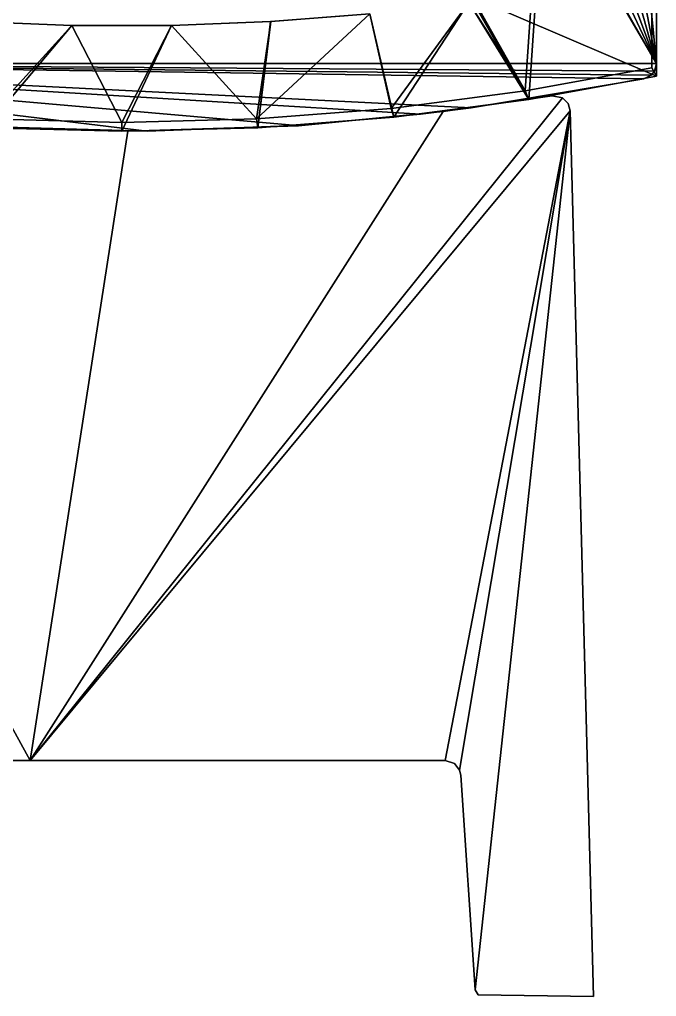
# Model space of a CAD drawing. Header units: inches. Extents: x -2 to 2474, y 1 to 287.
# Drawn here: x 166.585 to 167.172, y 179.922 to 180.823 of the extents above; entities that cross this region are included whole.
import ezdxf

# ---------------------------------------------------------------- set-up
doc = ezdxf.new("R2010")
doc.units = ezdxf.units.IN
doc.header["$MEASUREMENT"] = 0
doc.layers.add('DLX_LUM', color=7, linetype='Continuous', true_color=0xffd400)

msp = doc.modelspace()

# ---------------------------------------------------------------- linework, layer by layer
at = {"layer": 'DLX_LUM'}
for points in [[(166.67883, 182.53136, 0), (167.17164, 180.78209, 0)], [(167.17164, 180.78209, 0), (166.67883, 182.53136, 0)], [(166.67883, 182.53136, 0), (167.17164, 180.78209, 0)], [(167.17164, 180.78209, 0), (166.67883, 182.53136, 0)], [(167.17164, 180.78209, 0), (166.51748, 182.52597, 0)], [(166.51748, 182.52597, 0), (167.17164, 180.78209, 0)], [(167.17164, 180.78209, 0), (166.51748, 182.52597, 0)], [(166.51748, 182.52597, 0), (167.17164, 180.78209, 0)], [(167.17164, 180.78209, 0), (166.84018, 182.52597, 0)], [(166.84018, 182.52597, 0), (167.17164, 180.78209, 0)], [(167.17164, 180.78209, 0), (166.84018, 182.52597, 0)], [(166.84018, 182.52597, 0), (167.17164, 180.78209, 0)], [(166.35684, 182.50986, 0), (167.17164, 180.78209, 0)], [(167.17164, 180.78209, 0), (166.35684, 182.50986, 0)], [(166.35684, 182.50986, 0), (167.17164, 180.78209, 0)], [(167.17164, 180.78209, 0), (166.35684, 182.50986, 0)], [(167.00082, 182.50986, 0), (167.17164, 180.78209, 0)], [(167.17164, 180.78209, 0), (167.00082, 182.50986, 0)], [(167.00082, 182.50986, 0), (167.17164, 180.78209, 0)], [(167.17164, 180.78209, 0), (167.00082, 182.50986, 0)], [(167.17164, 180.78209, 0), (166.19764, 182.48305, 0)], [(166.19764, 182.48305, 0), (167.17164, 180.78209, 0)], [(167.17164, 180.78209, 0), (166.19764, 182.48305, 0)], [(166.19764, 182.48305, 0), (167.17164, 180.78209, 0)], [(167.17164, 180.78209, 0), (166.18686, 182.47371, 0)], [(166.18686, 182.47371, 0), (167.17164, 180.78209, 0)], [(167.17164, 180.78209, 0), (166.18686, 182.47371, 0)], [(166.18686, 182.47371, 0), (167.17164, 180.78209, 0)], [(166.19102, 182.47981, 0), (167.17164, 180.78209, 0)], [(167.17164, 180.78209, 0), (166.19102, 182.47981, 0)], [(166.19102, 182.47981, 0), (167.17164, 180.78209, 0)], [(167.17164, 180.78209, 0), (166.19102, 182.47981, 0)], [(167.16722, 182.473, 0), (167.05063, 180.75669, 0)], [(167.05063, 180.75669, 0), (167.16722, 182.473, 0)], [(167.16722, 182.473, 0), (167.05063, 180.75669, 0)], [(167.05063, 180.75669, 0), (167.16722, 182.473, 0)], [(167.05399, 180.74883, 0), (167.17163, 182.48068, 0)], [(167.17163, 182.48068, 0), (167.05399, 180.74883, 0)], [(167.05399, 180.74883, 0), (167.17163, 182.48068, 0)], [(167.17163, 182.48068, 0), (167.05399, 180.74883, 0)], [(167.16722, 180.77793, 0), (167.16722, 182.473, 0)], [(167.16722, 182.473, 0), (167.16722, 180.77793, 0)], [(167.16722, 180.77793, 0), (167.16722, 182.473, 0)], [(167.16722, 182.473, 0), (167.16722, 180.77793, 0)], [(167.16722, 180.77793, 0), (167.16722, 182.473, 0)], [(167.16722, 182.473, 0), (167.16722, 180.77793, 0)], [(167.16722, 180.77793, 0), (167.16722, 182.473, 0)], [(167.16722, 182.473, 0), (167.16722, 180.77793, 0)], [(167.17163, 182.48068, 0), (167.17163, 180.77027, 0)], [(167.17163, 180.77027, 0), (167.17163, 182.48068, 0)], [(167.17163, 182.48068, 0), (167.17163, 180.77027, 0)], [(167.17163, 180.77027, 0), (167.17163, 182.48068, 0)], [(167.17163, 182.48068, 0), (167.17163, 180.77027, 0)], [(167.17163, 180.77027, 0), (167.17163, 182.48068, 0)], [(167.17163, 182.48068, 0), (167.17163, 180.77027, 0)], [(167.17163, 180.77027, 0), (167.17163, 182.48068, 0)], [(166.18602, 182.46884, 0), (167.17164, 180.78209, 0)], [(167.17164, 180.78209, 0), (166.18602, 182.46884, 0)], [(166.18602, 182.46884, 0), (167.17164, 180.78209, 0)], [(167.17164, 180.78209, 0), (166.18602, 182.46884, 0)], [(167.17164, 180.78209, 0), (167.17164, 182.46884, 0)], [(167.17164, 182.46884, 0), (167.17164, 180.78209, 0)], [(167.17164, 182.46884, 0), (167.17164, 180.78209, 0)], [(167.17164, 180.78209, 0), (167.17164, 182.46884, 0)], [(167.17164, 180.78209, 0), (167.17164, 182.46884, 0)], [(167.17164, 182.46884, 0), (167.17164, 180.78209, 0)], [(167.17164, 182.46884, 0), (167.17164, 180.78209, 0)], [(167.17164, 180.78209, 0), (167.17164, 182.46884, 0)], [(167.00211, 180.84301, 0), (167.17163, 180.77027, 0)], [(167.17163, 180.77027, 0), (167.00211, 180.84301, 0)], [(167.00211, 180.84301, 0), (167.05062, 180.75669, 0)], [(167.05062, 180.75669, 0), (167.00211, 180.84301, 0)], [(167.00211, 180.84301, 0), (167.17163, 180.77027, 0)], [(167.17163, 180.77027, 0), (167.00211, 180.84301, 0)], [(167.00211, 180.84301, 0), (167.05062, 180.75669, 0)], [(167.05062, 180.75669, 0), (167.00211, 180.84301, 0)], [(166.92724, 180.7406, 0), (166.99945, 180.83901, 0)], [(166.99945, 180.83901, 0), (166.92724, 180.7406, 0)], [(166.92724, 180.7406, 0), (166.99945, 180.83901, 0)], [(166.99945, 180.83901, 0), (166.92724, 180.7406, 0)], [(166.92949, 180.73259, 0), (166.99945, 180.83901, 0)], [(166.99945, 180.83901, 0), (166.92949, 180.73259, 0)], [(166.92949, 180.73259, 0), (166.99945, 180.83901, 0)], [(166.99945, 180.83901, 0), (166.92949, 180.73259, 0)], [(166.99836, 180.83871, 0), (167.05063, 180.75669, 0)], [(167.05063, 180.75669, 0), (166.99836, 180.83871, 0)], [(167.05399, 180.74883, 0), (166.99836, 180.83871, 0)], [(166.99836, 180.83871, 0), (167.05399, 180.74883, 0)], [(166.99836, 180.83871, 0), (167.05063, 180.75669, 0)], [(167.05063, 180.75669, 0), (166.99836, 180.83871, 0)], [(167.05399, 180.74883, 0), (166.99836, 180.83871, 0)], [(166.99836, 180.83871, 0), (167.05399, 180.74883, 0)], [(167.00158, 180.84095, 0), (167.05398, 180.74883, 0)], [(167.05398, 180.74883, 0), (167.00158, 180.84095, 0)], [(167.05062, 180.75669, 0), (167.00158, 180.84095, 0)], [(167.00158, 180.84095, 0), (167.05062, 180.75669, 0)], [(167.00158, 180.84095, 0), (167.05398, 180.74883, 0)], [(167.05398, 180.74883, 0), (167.00158, 180.84095, 0)], [(167.05062, 180.75669, 0), (167.00158, 180.84095, 0)], [(167.00158, 180.84095, 0), (167.05062, 180.75669, 0)], [(167.00196, 180.84189, 0), (167.05063, 180.75669, 0)], [(167.05063, 180.75669, 0), (167.00196, 180.84189, 0)], [(167.05399, 180.74883, 0), (167.00196, 180.84189, 0)], [(167.00196, 180.84189, 0), (167.05399, 180.74883, 0)], [(167.00196, 180.84189, 0), (167.05063, 180.75669, 0)], [(167.05063, 180.75669, 0), (167.00196, 180.84189, 0)], [(167.05399, 180.74883, 0), (167.00196, 180.84189, 0)], [(167.00196, 180.84189, 0), (167.05399, 180.74883, 0)], [(166.8032, 180.73092, 0), (166.90742, 180.8279, 0)], [(166.90742, 180.8279, 0), (166.8032, 180.73092, 0)], [(166.8032, 180.73092, 0), (166.90742, 180.8279, 0)], [(166.90742, 180.8279, 0), (166.8032, 180.73092, 0)], [(166.81612, 180.8207, 0), (166.90742, 180.8279, 0)], [(166.90742, 180.8279, 0), (166.81612, 180.8207, 0)], [(166.81612, 180.8207, 0), (166.90742, 180.8279, 0)], [(166.90742, 180.8279, 0), (166.81612, 180.8207, 0)], [(166.81612, 180.8207, 0), (166.90742, 180.8279, 0)], [(166.90742, 180.8279, 0), (166.81612, 180.8207, 0)], [(166.81612, 180.8207, 0), (166.90742, 180.8279, 0)], [(166.90742, 180.8279, 0), (166.81612, 180.8207, 0)], [(166.81613, 180.8207, 0), (166.90742, 180.8279, 0)], [(166.90742, 180.8279, 0), (166.81613, 180.8207, 0)], [(166.81613, 180.8207, 0), (166.90742, 180.8279, 0)], [(166.90742, 180.8279, 0), (166.81613, 180.8207, 0)], [(166.81613, 180.8207, 0), (166.90742, 180.8279, 0)], [(166.90742, 180.8279, 0), (166.81613, 180.8207, 0)], [(166.81613, 180.8207, 0), (166.90742, 180.8279, 0)], [(166.90742, 180.8279, 0), (166.81613, 180.8207, 0)], [(166.90742, 180.8279, 0), (166.92949, 180.73259, 0)], [(166.90742, 180.8279, 0), (166.92724, 180.7406, 0)], [(166.92724, 180.7406, 0), (166.90742, 180.8279, 0)], [(166.92949, 180.73259, 0), (166.90742, 180.8279, 0)], [(166.90742, 180.8279, 0), (166.92949, 180.73259, 0)], [(166.92949, 180.73259, 0), (166.90742, 180.8279, 0)], [(166.90742, 180.8279, 0), (166.92949, 180.73259, 0)], [(166.90742, 180.8279, 0), (166.92724, 180.7406, 0)], [(166.92724, 180.7406, 0), (166.90742, 180.8279, 0)], [(166.92949, 180.73259, 0), (166.90742, 180.8279, 0)], [(166.90742, 180.8279, 0), (166.92949, 180.73259, 0)], [(166.92949, 180.73259, 0), (166.90742, 180.8279, 0)], [(166.63304, 180.81709, 0), (166.54152, 180.8207, 0)], [(166.54152, 180.8207, 0), (166.63304, 180.81709, 0)], [(166.54152, 180.8207, 0), (166.63304, 180.81709, 0)], [(166.63304, 180.81709, 0), (166.54152, 180.8207, 0)], [(166.63304, 180.81709, 0), (166.54152, 180.8207, 0)], [(166.54152, 180.8207, 0), (166.63304, 180.81709, 0)], [(166.54152, 180.8207, 0), (166.63304, 180.81709, 0)], [(166.63304, 180.81709, 0), (166.54152, 180.8207, 0)], [(166.63304, 180.81709, 0), (166.54153, 180.8207, 0)], [(166.54153, 180.8207, 0), (166.63304, 180.81709, 0)], [(166.54153, 180.8207, 0), (166.63304, 180.81709, 0)], [(166.63304, 180.81709, 0), (166.54153, 180.8207, 0)], [(166.63304, 180.81709, 0), (166.54153, 180.8207, 0)], [(166.54153, 180.8207, 0), (166.63304, 180.81709, 0)], [(166.54153, 180.8207, 0), (166.63304, 180.81709, 0)], [(166.63304, 180.81709, 0), (166.54153, 180.8207, 0)], [(166.55332, 180.72283, 0), (166.63304, 180.81709, 0)], [(166.63304, 180.81709, 0), (166.55332, 180.72283, 0)], [(166.55332, 180.72283, 0), (166.63304, 180.81709, 0)], [(166.63304, 180.81709, 0), (166.55332, 180.72283, 0)], [(166.55333, 180.72283, 0), (166.63304, 180.81709, 0)], [(166.63304, 180.81709, 0), (166.55333, 180.72283, 0)], [(166.55333, 180.72283, 0), (166.63304, 180.81709, 0)], [(166.63304, 180.81709, 0), (166.55333, 180.72283, 0)], [(166.63304, 180.81709, 0), (166.55445, 180.73092, 0)], [(166.55445, 180.73092, 0), (166.63304, 180.81709, 0)], [(166.63304, 180.81709, 0), (166.55445, 180.73092, 0)], [(166.55445, 180.73092, 0), (166.63304, 180.81709, 0)], [(166.63304, 180.81709, 0), (166.63304, 180.81709, 0)], [(166.63304, 180.81709, 0), (166.63304, 180.81709, 0)], [(166.63304, 180.81709, 0), (166.72461, 180.81709, 0)], [(166.72461, 180.81709, 0), (166.63304, 180.81709, 0)], [(166.63304, 180.81709, 0), (166.63304, 180.81709, 0)], [(166.63304, 180.81709, 0), (166.72461, 180.81709, 0)], [(166.72461, 180.81709, 0), (166.63304, 180.81709, 0)], [(166.63304, 180.81709, 0), (166.63304, 180.81709, 0)], [(166.63304, 180.81709, 0), (166.72461, 180.81709, 0)], [(166.67883, 180.7277, 0), (166.63304, 180.81709, 0)], [(166.72461, 180.81709, 0), (166.63304, 180.81709, 0)], [(166.63304, 180.81709, 0), (166.67883, 180.7277, 0)], [(166.63304, 180.81709, 0), (166.72461, 180.81709, 0)], [(166.72461, 180.81709, 0), (166.63304, 180.81709, 0)], [(166.63304, 180.81709, 0), (166.63304, 180.81709, 0)], [(166.63304, 180.81709, 0), (166.63304, 180.81709, 0)], [(166.63304, 180.81709, 0), (166.72461, 180.81709, 0)], [(166.72461, 180.81709, 0), (166.63304, 180.81709, 0)], [(166.63304, 180.81709, 0), (166.63304, 180.81709, 0)], [(166.63304, 180.81709, 0), (166.72461, 180.81709, 0)], [(166.72461, 180.81709, 0), (166.63304, 180.81709, 0)], [(166.63304, 180.81709, 0), (166.63304, 180.81709, 0)], [(166.63304, 180.81709, 0), (166.72461, 180.81709, 0)], [(166.67883, 180.7277, 0), (166.63304, 180.81709, 0)], [(166.72461, 180.81709, 0), (166.63304, 180.81709, 0)], [(166.63304, 180.81709, 0), (166.67883, 180.7277, 0)], [(166.63304, 180.81709, 0), (166.72461, 180.81709, 0)], [(166.72461, 180.81709, 0), (166.63304, 180.81709, 0)], [(166.67883, 180.71958, 0), (166.72461, 180.81709, 0)], [(166.72461, 180.81709, 0), (166.67883, 180.71958, 0)], [(166.72461, 180.81709, 0), (166.67883, 180.7277, 0)], [(166.67883, 180.7277, 0), (166.72461, 180.81709, 0)], [(166.67883, 180.71958, 0), (166.72461, 180.81709, 0)], [(166.72461, 180.81709, 0), (166.67883, 180.71958, 0)], [(166.67883, 180.71958, 0), (166.72461, 180.81709, 0)], [(166.72461, 180.81709, 0), (166.67883, 180.71958, 0)], [(166.72461, 180.81709, 0), (166.67883, 180.7277, 0)], [(166.67883, 180.7277, 0), (166.72461, 180.81709, 0)], [(166.67883, 180.71958, 0), (166.72461, 180.81709, 0)], [(166.72461, 180.81709, 0), (166.67883, 180.71958, 0)], [(166.81612, 180.8207, 0), (166.72461, 180.81709, 0)], [(166.72461, 180.81709, 0), (166.81612, 180.8207, 0)], [(166.81613, 180.8207, 0), (166.72461, 180.81709, 0)], [(166.72461, 180.81709, 0), (166.81613, 180.8207, 0)], [(166.72461, 180.81709, 0), (166.81612, 180.8207, 0)], [(166.81612, 180.8207, 0), (166.72461, 180.81709, 0)], [(166.72461, 180.81709, 0), (166.81613, 180.8207, 0)], [(166.81613, 180.8207, 0), (166.72461, 180.81709, 0)], [(166.81612, 180.8207, 0), (166.72461, 180.81709, 0)], [(166.72461, 180.81709, 0), (166.81612, 180.8207, 0)], [(166.81613, 180.8207, 0), (166.72461, 180.81709, 0)], [(166.72461, 180.81709, 0), (166.81613, 180.8207, 0)], [(166.72461, 180.81709, 0), (166.81612, 180.8207, 0)], [(166.81612, 180.8207, 0), (166.72461, 180.81709, 0)], [(166.72461, 180.81709, 0), (166.81613, 180.8207, 0)], [(166.81613, 180.8207, 0), (166.72461, 180.81709, 0)], [(166.72461, 180.81709, 0), (166.72461, 180.81709, 0)], [(166.72461, 180.81709, 0), (166.72461, 180.81709, 0)], [(166.72461, 180.81709, 0), (166.72461, 180.81709, 0)], [(166.72461, 180.81709, 0), (166.72461, 180.81709, 0)], [(166.8032, 180.73092, 0), (166.72461, 180.81709, 0)], [(166.72461, 180.81709, 0), (166.8032, 180.73092, 0)], [(166.72461, 180.81709, 0), (166.72461, 180.81709, 0)], [(166.72461, 180.81709, 0), (166.72461, 180.81709, 0)], [(166.72461, 180.81709, 0), (166.72461, 180.81709, 0)], [(166.72461, 180.81709, 0), (166.72461, 180.81709, 0)], [(166.8032, 180.73092, 0), (166.72461, 180.81709, 0)], [(166.72461, 180.81709, 0), (166.8032, 180.73092, 0)], [(166.81613, 180.8207, 0), (166.8032, 180.73092, 0)], [(166.8032, 180.73092, 0), (166.81613, 180.8207, 0)], [(166.81613, 180.8207, 0), (166.8032, 180.73092, 0)], [(166.8032, 180.73092, 0), (166.81613, 180.8207, 0)], [(166.80432, 180.72283, 0), (166.81612, 180.8207, 0)], [(166.81612, 180.8207, 0), (166.80432, 180.72283, 0)], [(166.80432, 180.72283, 0), (166.81612, 180.8207, 0)], [(166.81612, 180.8207, 0), (166.80432, 180.72283, 0)], [(166.80433, 180.72283, 0), (166.81613, 180.8207, 0)], [(166.81613, 180.8207, 0), (166.80433, 180.72283, 0)], [(166.80433, 180.72283, 0), (166.81613, 180.8207, 0)], [(166.81613, 180.8207, 0), (166.80433, 180.72283, 0)], [(166.81612, 180.8207, 0), (166.81612, 180.8207, 0)], [(166.81612, 180.8207, 0), (166.81612, 180.8207, 0)], [(166.81612, 180.8207, 0), (166.81612, 180.8207, 0)], [(166.81612, 180.8207, 0), (166.81612, 180.8207, 0)], [(166.81613, 180.8207, 0), (166.81613, 180.8207, 0)], [(166.81613, 180.8207, 0), (166.81613, 180.8207, 0)], [(166.81613, 180.8207, 0), (166.81613, 180.8207, 0)], [(166.81613, 180.8207, 0), (166.81613, 180.8207, 0)], [(167.17164, 180.78209, 0), (166.18602, 180.78209, 0)], [(166.18602, 180.78209, 0), (167.17164, 180.78209, 0)], [(167.16664, 180.77113, 0), (166.18602, 180.78209, 0)], [(166.18602, 180.78209, 0), (167.16664, 180.77113, 0)], [(167.00082, 180.74108, 0), (166.18602, 180.78209, 0)], [(166.18602, 180.78209, 0), (167.00082, 180.74108, 0)], [(166.84018, 180.72495, 0), (166.18602, 180.78209, 0)], [(166.18602, 180.78209, 0), (166.84018, 180.72495, 0)], [(166.18602, 180.78209, 0), (167.16977, 180.77496, 0)], [(167.16977, 180.77496, 0), (166.18602, 180.78209, 0)], [(166.18602, 180.78209, 0), (167.16002, 180.76788, 0)], [(167.16002, 180.76788, 0), (166.18602, 180.78209, 0)], [(166.18602, 180.78209, 0), (166.95422, 180.73529, 0)], [(166.95422, 180.73529, 0), (166.18602, 180.78209, 0)], [(166.18602, 180.78209, 0), (166.70241, 180.71968, 0)], [(166.70241, 180.71968, 0), (166.18602, 180.78209, 0)], [(167.17164, 180.78209, 0), (166.18602, 180.78209, 0)], [(166.18602, 180.78209, 0), (167.17164, 180.78209, 0)], [(167.16664, 180.77113, 0), (166.18602, 180.78209, 0)], [(166.18602, 180.78209, 0), (167.16664, 180.77113, 0)], [(167.00082, 180.74108, 0), (166.18602, 180.78209, 0)], [(166.18602, 180.78209, 0), (167.00082, 180.74108, 0)], [(166.84018, 180.72495, 0), (166.18602, 180.78209, 0)], [(166.18602, 180.78209, 0), (166.84018, 180.72495, 0)], [(166.18602, 180.78209, 0), (167.16977, 180.77496, 0)], [(167.16977, 180.77496, 0), (166.18602, 180.78209, 0)], [(166.18602, 180.78209, 0), (167.16002, 180.76788, 0)], [(167.16002, 180.76788, 0), (166.18602, 180.78209, 0)], [(166.18602, 180.78209, 0), (166.95422, 180.73529, 0)], [(166.95422, 180.73529, 0), (166.18602, 180.78209, 0)], [(166.18602, 180.78209, 0), (166.70241, 180.71968, 0)], [(166.70241, 180.71968, 0), (166.18602, 180.78209, 0)], [(167.16977, 180.77496, 0), (167.17164, 180.78209, 0)], [(167.17164, 180.78209, 0), (167.16977, 180.77496, 0)], [(167.17164, 180.78209, 0), (167.16977, 180.77496, 0)], [(167.16977, 180.77496, 0), (167.17164, 180.78209, 0)], [(167.16977, 180.77496, 0), (167.17164, 180.78209, 0)], [(167.17164, 180.78209, 0), (167.16977, 180.77496, 0)], [(167.17164, 180.78209, 0), (167.16977, 180.77496, 0)], [(167.16977, 180.77496, 0), (167.17164, 180.78209, 0)], [(167.17164, 180.78209, 0), (167.17164, 180.78209, 0)], [(167.17164, 180.78209, 0), (167.17164, 180.78209, 0)], [(167.17164, 180.78209, 0), (167.17164, 180.78209, 0)], [(167.17164, 180.78209, 0), (167.17164, 180.78209, 0)], [(167.16722, 180.77793, 0), (167.05062, 180.75669, 0)], [(167.05062, 180.75669, 0), (167.16722, 180.77793, 0)], [(167.16722, 180.77793, 0), (167.05062, 180.75669, 0)], [(167.05062, 180.75669, 0), (167.16722, 180.77793, 0)], [(167.05063, 180.75669, 0), (167.16722, 180.77793, 0)], [(167.16722, 180.77793, 0), (167.05063, 180.75669, 0)], [(167.05063, 180.75669, 0), (167.16722, 180.77793, 0)], [(167.16722, 180.77793, 0), (167.05063, 180.75669, 0)], [(167.16002, 180.76788, 0), (167.16664, 180.77113, 0)], [(167.16664, 180.77113, 0), (167.16002, 180.76788, 0)], [(167.16664, 180.77113, 0), (167.16002, 180.76788, 0)], [(167.16002, 180.76788, 0), (167.16664, 180.77113, 0)], [(167.16002, 180.76788, 0), (167.16664, 180.77113, 0)], [(167.16664, 180.77113, 0), (167.16002, 180.76788, 0)], [(167.16664, 180.77113, 0), (167.16002, 180.76788, 0)], [(167.16002, 180.76788, 0), (167.16664, 180.77113, 0)], [(167.16977, 180.77496, 0), (167.16664, 180.77113, 0)], [(167.16664, 180.77113, 0), (167.16977, 180.77496, 0)], [(167.16977, 180.77496, 0), (167.16664, 180.77113, 0)], [(167.16664, 180.77113, 0), (167.16977, 180.77496, 0)], [(167.16977, 180.77496, 0), (167.16664, 180.77113, 0)], [(167.16664, 180.77113, 0), (167.16977, 180.77496, 0)], [(167.16977, 180.77496, 0), (167.16664, 180.77113, 0)], [(167.16664, 180.77113, 0), (167.16977, 180.77496, 0)], [(167.16664, 180.77113, 0), (167.16664, 180.77113, 0)], [(167.16664, 180.77113, 0), (167.16664, 180.77113, 0)], [(167.16664, 180.77113, 0), (167.16664, 180.77113, 0)], [(167.16664, 180.77113, 0), (167.16664, 180.77113, 0)], [(167.17163, 180.77027, 0), (167.16722, 180.77793, 0)], [(167.17163, 180.77027, 0), (167.16722, 180.77793, 0)], [(167.16722, 180.77793, 0), (167.17163, 180.77027, 0)], [(167.16722, 180.77793, 0), (167.17163, 180.77027, 0)], [(167.17163, 180.77027, 0), (167.16722, 180.77793, 0)], [(167.17163, 180.77027, 0), (167.16722, 180.77793, 0)], [(167.16722, 180.77793, 0), (167.17163, 180.77027, 0)], [(167.16722, 180.77793, 0), (167.17163, 180.77027, 0)], [(167.16977, 180.77496, 0), (167.16977, 180.77496, 0)], [(167.16977, 180.77496, 0), (167.16977, 180.77496, 0)], [(167.16977, 180.77496, 0), (167.16977, 180.77496, 0)], [(167.16977, 180.77496, 0), (167.16977, 180.77496, 0)], [(167.00082, 180.74108, 0), (167.16002, 180.76788, 0)], [(167.16002, 180.76788, 0), (167.00082, 180.74108, 0)], [(167.16002, 180.76788, 0), (167.00082, 180.74108, 0)], [(167.00082, 180.74108, 0), (167.16002, 180.76788, 0)], [(167.00082, 180.74108, 0), (167.16002, 180.76788, 0)], [(167.16002, 180.76788, 0), (167.00082, 180.74108, 0)], [(167.16002, 180.76788, 0), (167.00082, 180.74108, 0)], [(167.00082, 180.74108, 0), (167.16002, 180.76788, 0)], [(167.05398, 180.74883, 0), (167.17163, 180.77027, 0)], [(167.17163, 180.77027, 0), (167.05398, 180.74883, 0)], [(167.05398, 180.74883, 0), (167.17163, 180.77027, 0)], [(167.17163, 180.77027, 0), (167.05398, 180.74883, 0)], [(167.17163, 180.77027, 0), (167.05399, 180.74883, 0)], [(167.05399, 180.74883, 0), (167.17163, 180.77027, 0)], [(167.17163, 180.77027, 0), (167.05399, 180.74883, 0)], [(167.05399, 180.74883, 0), (167.17163, 180.77027, 0)], [(167.16002, 180.76788, 0), (167.16002, 180.76788, 0)], [(167.16002, 180.76788, 0), (167.16002, 180.76788, 0)], [(167.16002, 180.76788, 0), (167.16002, 180.76788, 0)], [(167.16002, 180.76788, 0), (167.16002, 180.76788, 0)], [(166.92724, 180.7406, 0), (167.05063, 180.75669, 0)], [(167.05062, 180.75669, 0), (166.92724, 180.7406, 0)], [(166.92724, 180.7406, 0), (167.05062, 180.75669, 0)], [(167.05063, 180.75669, 0), (166.92724, 180.7406, 0)], [(166.92724, 180.7406, 0), (167.05063, 180.75669, 0)], [(167.05062, 180.75669, 0), (166.92724, 180.7406, 0)], [(166.92724, 180.7406, 0), (167.05062, 180.75669, 0)], [(167.05063, 180.75669, 0), (166.92724, 180.7406, 0)], [(167.05062, 180.75669, 0), (167.05398, 180.74883, 0)], [(167.05398, 180.74883, 0), (167.05062, 180.75669, 0)], [(167.05062, 180.75669, 0), (167.05398, 180.74883, 0)], [(167.05398, 180.74883, 0), (167.05062, 180.75669, 0)], [(167.05063, 180.75669, 0), (167.05399, 180.74883, 0)], [(167.05399, 180.74883, 0), (167.05063, 180.75669, 0)], [(167.05063, 180.75669, 0), (167.05399, 180.74883, 0)], [(167.05399, 180.74883, 0), (167.05063, 180.75669, 0)], [(166.59456, 180.13983, 0), (167.08504, 180.75044, 0)], [(167.08504, 180.75044, 0), (166.59456, 180.13983, 0)], [(167.08504, 180.75044, 0), (166.59456, 180.13983, 0)], [(166.59456, 180.13983, 0), (167.08504, 180.75044, 0)], [(166.59456, 180.13983, 0), (167.08504, 180.75044, 0)], [(167.08504, 180.75044, 0), (166.59456, 180.13983, 0)], [(167.08504, 180.75044, 0), (166.59456, 180.13983, 0)], [(166.59456, 180.13983, 0), (167.08504, 180.75044, 0)], [(167.05399, 180.74883, 0), (166.92949, 180.73259, 0)], [(166.92949, 180.73259, 0), (167.05398, 180.74883, 0)], [(167.05398, 180.74883, 0), (166.92949, 180.73259, 0)], [(166.92949, 180.73259, 0), (167.05399, 180.74883, 0)], [(167.05399, 180.74883, 0), (166.92949, 180.73259, 0)], [(166.92949, 180.73259, 0), (167.05398, 180.74883, 0)], [(167.05398, 180.74883, 0), (166.92949, 180.73259, 0)], [(166.92949, 180.73259, 0), (167.05399, 180.74883, 0)], [(166.97497, 180.73778, 0), (167.07549, 180.75232, 0)], [(167.07549, 180.75232, 0), (166.97497, 180.73778, 0)], [(166.97497, 180.73778, 0), (167.07549, 180.75232, 0)], [(167.07549, 180.75232, 0), (166.97497, 180.73778, 0)], [(166.97497, 180.73778, 0), (167.07549, 180.75232, 0)], [(167.07549, 180.75232, 0), (166.97497, 180.73778, 0)], [(166.97497, 180.73778, 0), (167.07549, 180.75232, 0)], [(167.07549, 180.75232, 0), (166.97497, 180.73778, 0)], [(167.07549, 180.75232, 0), (167.07549, 180.75232, 0)], [(167.08504, 180.75044, 0), (167.07549, 180.75232, 0)], [(167.07549, 180.75232, 0), (167.07549, 180.75232, 0)], [(167.07549, 180.75232, 0), (167.08504, 180.75044, 0)], [(167.07549, 180.75232, 0), (167.08504, 180.75044, 0)], [(167.08504, 180.75044, 0), (167.07549, 180.75232, 0)], [(167.07549, 180.75232, 0), (167.07549, 180.75232, 0)], [(167.08504, 180.75044, 0), (167.07549, 180.75232, 0)], [(167.07549, 180.75232, 0), (167.07549, 180.75232, 0)], [(167.07549, 180.75232, 0), (167.08504, 180.75044, 0)], [(167.07549, 180.75232, 0), (167.08504, 180.75044, 0)], [(167.08504, 180.75044, 0), (167.07549, 180.75232, 0)], [(167.08504, 180.75044, 0), (167.09034, 180.7453, 0)], [(167.09034, 180.7453, 0), (167.08504, 180.75044, 0)], [(167.08504, 180.75044, 0), (167.08504, 180.75044, 0)], [(167.08504, 180.75044, 0), (167.08504, 180.75044, 0)], [(167.08504, 180.75044, 0), (167.09034, 180.7453, 0)], [(167.09034, 180.7453, 0), (167.08504, 180.75044, 0)], [(167.08504, 180.75044, 0), (167.09034, 180.7453, 0)], [(167.09034, 180.7453, 0), (167.08504, 180.75044, 0)], [(167.08504, 180.75044, 0), (167.08504, 180.75044, 0)], [(167.08504, 180.75044, 0), (167.08504, 180.75044, 0)], [(167.08504, 180.75044, 0), (167.09034, 180.7453, 0)], [(167.09034, 180.7453, 0), (167.08504, 180.75044, 0)], [(167.09034, 180.7453, 0), (167.09034, 180.7453, 0)], [(167.09224, 180.73844, 0), (167.09034, 180.7453, 0)], [(167.09034, 180.7453, 0), (167.09034, 180.7453, 0)], [(167.09034, 180.7453, 0), (167.09224, 180.73844, 0)], [(167.09034, 180.7453, 0), (167.09224, 180.73844, 0)], [(167.09224, 180.73844, 0), (167.09034, 180.7453, 0)], [(167.09034, 180.7453, 0), (167.09034, 180.7453, 0)], [(167.09224, 180.73844, 0), (167.09034, 180.7453, 0)], [(167.09034, 180.7453, 0), (167.09034, 180.7453, 0)], [(167.09034, 180.7453, 0), (167.09224, 180.73844, 0)], [(167.09034, 180.7453, 0), (167.09224, 180.73844, 0)], [(167.09224, 180.73844, 0), (167.09034, 180.7453, 0)], [(166.59456, 180.13983, 0), (166.2655, 180.73847, 0)], [(166.2655, 180.73847, 0), (166.59456, 180.13983, 0)], [(166.2655, 180.73847, 0), (166.59456, 180.13983, 0)], [(166.59456, 180.13983, 0), (166.2655, 180.73847, 0)], [(166.59456, 180.13983, 0), (166.2655, 180.73847, 0)], [(166.2655, 180.73847, 0), (166.59456, 180.13983, 0)], [(166.2655, 180.73847, 0), (166.59456, 180.13983, 0)], [(166.59456, 180.13983, 0), (166.2655, 180.73847, 0)], [(167.09224, 180.73844, 0), (166.59456, 180.13983, 0)], [(166.59456, 180.13983, 0), (167.09224, 180.73844, 0)], [(167.09224, 180.73844, 0), (166.59456, 180.13983, 0)], [(166.59456, 180.13983, 0), (167.09224, 180.73844, 0)], [(167.09224, 180.73844, 0), (166.59456, 180.13983, 0)], [(166.59456, 180.13983, 0), (167.09224, 180.73844, 0)], [(167.09224, 180.73844, 0), (166.59456, 180.13983, 0)], [(166.59456, 180.13983, 0), (167.09224, 180.73844, 0)], [(166.59456, 180.13983, 0), (166.97497, 180.73778, 0)], [(166.97497, 180.73778, 0), (166.59456, 180.13983, 0)], [(166.97497, 180.73778, 0), (166.59456, 180.13983, 0)], [(166.59456, 180.13983, 0), (166.97497, 180.73778, 0)], [(166.59456, 180.13983, 0), (166.97497, 180.73778, 0)], [(166.97497, 180.73778, 0), (166.59456, 180.13983, 0)], [(166.97497, 180.73778, 0), (166.59456, 180.13983, 0)], [(166.59456, 180.13983, 0), (166.97497, 180.73778, 0)], [(166.92724, 180.7406, 0), (166.8032, 180.73092, 0)], [(166.8032, 180.73092, 0), (166.92724, 180.7406, 0)], [(166.8032, 180.73092, 0), (166.92724, 180.7406, 0)], [(166.92724, 180.7406, 0), (166.8032, 180.73092, 0)], [(166.92724, 180.7406, 0), (166.8032, 180.73092, 0)], [(166.8032, 180.73092, 0), (166.92724, 180.7406, 0)], [(166.8032, 180.73092, 0), (166.92724, 180.7406, 0)], [(166.92724, 180.7406, 0), (166.8032, 180.73092, 0)], [(166.84018, 180.72495, 0), (166.95422, 180.73529, 0)], [(166.95422, 180.73529, 0), (166.84018, 180.72495, 0)], [(166.95422, 180.73529, 0), (166.84018, 180.72495, 0)], [(166.84018, 180.72495, 0), (166.95422, 180.73529, 0)], [(166.84018, 180.72495, 0), (166.95422, 180.73529, 0)], [(166.95422, 180.73529, 0), (166.84018, 180.72495, 0)], [(166.95422, 180.73529, 0), (166.84018, 180.72495, 0)], [(166.84018, 180.72495, 0), (166.95422, 180.73529, 0)], [(166.97497, 180.73778, 0), (166.84179, 180.72453, 0)], [(166.84179, 180.72453, 0), (166.97497, 180.73778, 0)], [(166.84179, 180.72453, 0), (166.97497, 180.73778, 0)], [(166.97497, 180.73778, 0), (166.84179, 180.72453, 0)], [(166.97497, 180.73778, 0), (166.84179, 180.72453, 0)], [(166.84179, 180.72453, 0), (166.97497, 180.73778, 0)], [(166.84179, 180.72453, 0), (166.97497, 180.73778, 0)], [(166.97497, 180.73778, 0), (166.84179, 180.72453, 0)], [(166.92949, 180.73259, 0), (166.92724, 180.7406, 0)], [(166.92949, 180.73259, 0), (166.92724, 180.7406, 0)], [(166.92724, 180.7406, 0), (166.92949, 180.73259, 0)], [(166.92724, 180.7406, 0), (166.92949, 180.73259, 0)], [(166.92949, 180.73259, 0), (166.92724, 180.7406, 0)], [(166.92949, 180.73259, 0), (166.92724, 180.7406, 0)], [(166.92724, 180.7406, 0), (166.92949, 180.73259, 0)], [(166.92724, 180.7406, 0), (166.92949, 180.73259, 0)], [(167.00082, 180.74108, 0), (166.95422, 180.73529, 0)], [(166.95422, 180.73529, 0), (167.00082, 180.74108, 0)], [(167.00082, 180.74108, 0), (166.95422, 180.73529, 0)], [(166.95422, 180.73529, 0), (167.00082, 180.74108, 0)], [(167.00082, 180.74108, 0), (166.95422, 180.73529, 0)], [(166.95422, 180.73529, 0), (167.00082, 180.74108, 0)], [(167.00082, 180.74108, 0), (166.95422, 180.73529, 0)], [(166.95422, 180.73529, 0), (167.00082, 180.74108, 0)], [(166.95422, 180.73529, 0), (166.95422, 180.73529, 0)], [(166.95422, 180.73529, 0), (166.95422, 180.73529, 0)], [(166.95422, 180.73529, 0), (166.95422, 180.73529, 0)], [(166.95422, 180.73529, 0), (166.95422, 180.73529, 0)], [(166.97497, 180.73778, 0), (166.97497, 180.73778, 0)], [(166.97497, 180.73778, 0), (166.97497, 180.73778, 0)], [(166.97497, 180.73778, 0), (166.97497, 180.73778, 0)], [(166.97497, 180.73778, 0), (166.97497, 180.73778, 0)], [(167.09224, 180.73844, 0), (166.9769, 180.13983, 0)], [(166.9769, 180.13983, 0), (167.09224, 180.73844, 0)], [(167.09224, 180.73844, 0), (166.9769, 180.13983, 0)], [(166.9769, 180.13983, 0), (167.09224, 180.73844, 0)], [(167.09224, 180.73844, 0), (166.9769, 180.13983, 0)], [(166.9769, 180.13983, 0), (167.09224, 180.73844, 0)], [(167.09224, 180.73844, 0), (166.9769, 180.13983, 0)], [(166.9769, 180.13983, 0), (167.09224, 180.73844, 0)], [(167.09224, 180.73844, 0), (166.99024, 180.13098, 0)], [(166.99024, 180.13098, 0), (167.09224, 180.73844, 0)], [(167.09224, 180.73844, 0), (166.99024, 180.13098, 0)], [(166.99024, 180.13098, 0), (167.09224, 180.73844, 0)], [(167.09224, 180.73844, 0), (166.99024, 180.13098, 0)], [(166.99024, 180.13098, 0), (167.09224, 180.73844, 0)], [(167.09224, 180.73844, 0), (166.99024, 180.13098, 0)], [(166.99024, 180.13098, 0), (167.09224, 180.73844, 0)], [(167.00082, 180.74108, 0), (167.00082, 180.74108, 0)], [(167.00082, 180.74108, 0), (167.00082, 180.74108, 0)], [(167.00082, 180.74108, 0), (167.00082, 180.74108, 0)], [(167.00082, 180.74108, 0), (167.00082, 180.74108, 0)], [(167.09224, 180.73844, 0), (167.0046, 179.9284, 0)], [(167.0046, 179.9284, 0), (167.09224, 180.73844, 0)], [(167.09224, 180.73844, 0), (167.0046, 179.9284, 0)], [(167.0046, 179.9284, 0), (167.09224, 180.73844, 0)], [(167.09224, 180.73844, 0), (167.0046, 179.9284, 0)], [(167.0046, 179.9284, 0), (167.09224, 180.73844, 0)], [(167.09224, 180.73844, 0), (167.0046, 179.9284, 0)], [(167.0046, 179.9284, 0), (167.09224, 180.73844, 0)], [(167.09224, 180.73844, 0), (167.11367, 179.92241, 0)], [(167.11367, 179.92241, 0), (167.09224, 180.73844, 0)], [(167.09224, 180.73844, 0), (167.09224, 180.73844, 0)], [(167.09224, 180.73844, 0), (167.09224, 180.73844, 0)], [(167.09224, 180.73844, 0), (167.11367, 179.92241, 0)], [(167.11367, 179.92241, 0), (167.09224, 180.73844, 0)], [(167.09224, 180.73844, 0), (167.11367, 179.92241, 0)], [(167.11367, 179.92241, 0), (167.09224, 180.73844, 0)], [(167.09224, 180.73844, 0), (167.09224, 180.73844, 0)], [(167.09224, 180.73844, 0), (167.09224, 180.73844, 0)], [(167.09224, 180.73844, 0), (167.11367, 179.92241, 0)], [(167.11367, 179.92241, 0), (167.09224, 180.73844, 0)], [(166.67883, 180.7277, 0), (166.55445, 180.73092, 0)], [(166.55445, 180.73092, 0), (166.67883, 180.7277, 0)], [(166.55445, 180.73092, 0), (166.67883, 180.7277, 0)], [(166.67883, 180.7277, 0), (166.55445, 180.73092, 0)], [(166.67883, 180.7277, 0), (166.55445, 180.73092, 0)], [(166.55445, 180.73092, 0), (166.67883, 180.7277, 0)], [(166.55445, 180.73092, 0), (166.67883, 180.7277, 0)], [(166.67883, 180.7277, 0), (166.55445, 180.73092, 0)], [(166.67883, 180.7277, 0), (166.8032, 180.73092, 0)], [(166.8032, 180.73092, 0), (166.67883, 180.7277, 0)], [(166.67883, 180.7277, 0), (166.8032, 180.73092, 0)], [(166.8032, 180.73092, 0), (166.67883, 180.7277, 0)], [(166.67883, 180.7277, 0), (166.8032, 180.73092, 0)], [(166.8032, 180.73092, 0), (166.67883, 180.7277, 0)], [(166.67883, 180.7277, 0), (166.8032, 180.73092, 0)], [(166.8032, 180.73092, 0), (166.67883, 180.7277, 0)], [(166.67883, 180.71958, 0), (166.67883, 180.7277, 0)], [(166.67883, 180.71958, 0), (166.67883, 180.7277, 0)], [(166.67883, 180.7277, 0), (166.67883, 180.71958, 0)], [(166.67883, 180.7277, 0), (166.67883, 180.71958, 0)], [(166.67883, 180.71958, 0), (166.67883, 180.7277, 0)], [(166.67883, 180.71958, 0), (166.67883, 180.7277, 0)], [(166.67883, 180.7277, 0), (166.67883, 180.71958, 0)], [(166.67883, 180.7277, 0), (166.67883, 180.71958, 0)], [(166.8032, 180.73092, 0), (166.80432, 180.72283, 0)], [(166.8032, 180.73092, 0), (166.80433, 180.72283, 0)], [(166.80433, 180.72283, 0), (166.8032, 180.73092, 0)], [(166.80432, 180.72283, 0), (166.8032, 180.73092, 0)], [(166.8032, 180.73092, 0), (166.80432, 180.72283, 0)], [(166.8032, 180.73092, 0), (166.80433, 180.72283, 0)], [(166.80433, 180.72283, 0), (166.8032, 180.73092, 0)], [(166.80432, 180.72283, 0), (166.8032, 180.73092, 0)], [(166.80432, 180.72283, 0), (166.92949, 180.73259, 0)], [(166.92949, 180.73259, 0), (166.80432, 180.72283, 0)], [(166.80432, 180.72283, 0), (166.92949, 180.73259, 0)], [(166.92949, 180.73259, 0), (166.80432, 180.72283, 0)], [(166.92949, 180.73259, 0), (166.80433, 180.72283, 0)], [(166.80433, 180.72283, 0), (166.92949, 180.73259, 0)], [(166.92949, 180.73259, 0), (166.80433, 180.72283, 0)], [(166.80433, 180.72283, 0), (166.92949, 180.73259, 0)], [(166.70241, 180.71968, 0), (166.51747, 180.72495, 0)], [(166.51747, 180.72495, 0), (166.70241, 180.71968, 0)], [(166.70241, 180.71968, 0), (166.51747, 180.72495, 0)], [(166.51747, 180.72495, 0), (166.70241, 180.71968, 0)], [(166.70241, 180.71968, 0), (166.51747, 180.72495, 0)], [(166.51747, 180.72495, 0), (166.70241, 180.71968, 0)], [(166.70241, 180.71968, 0), (166.51747, 180.72495, 0)], [(166.51747, 180.72495, 0), (166.70241, 180.71968, 0)], [(166.68448, 180.71961, 0), (166.52272, 180.72459, 0)], [(166.52272, 180.72459, 0), (166.68448, 180.71961, 0)], [(166.52272, 180.72459, 0), (166.68448, 180.71961, 0)], [(166.68448, 180.71961, 0), (166.52272, 180.72459, 0)], [(166.68448, 180.71961, 0), (166.52272, 180.72459, 0)], [(166.52272, 180.72459, 0), (166.68448, 180.71961, 0)], [(166.52272, 180.72459, 0), (166.68448, 180.71961, 0)], [(166.68448, 180.71961, 0), (166.52272, 180.72459, 0)], [(166.55332, 180.72283, 0), (166.67883, 180.71958, 0)], [(166.67883, 180.71958, 0), (166.55332, 180.72283, 0)], [(166.55332, 180.72283, 0), (166.67883, 180.71958, 0)], [(166.67883, 180.71958, 0), (166.55332, 180.72283, 0)], [(166.67883, 180.71958, 0), (166.55333, 180.72283, 0)], [(166.55333, 180.72283, 0), (166.67883, 180.71958, 0)], [(166.67883, 180.71958, 0), (166.55333, 180.72283, 0)], [(166.55333, 180.72283, 0), (166.67883, 180.71958, 0)], [(166.59456, 180.13983, 0), (166.68448, 180.71961, 0)], [(166.68448, 180.71961, 0), (166.59456, 180.13983, 0)], [(166.68448, 180.71961, 0), (166.59456, 180.13983, 0)], [(166.59456, 180.13983, 0), (166.68448, 180.71961, 0)], [(166.59456, 180.13983, 0), (166.68448, 180.71961, 0)], [(166.68448, 180.71961, 0), (166.59456, 180.13983, 0)], [(166.68448, 180.71961, 0), (166.59456, 180.13983, 0)], [(166.59456, 180.13983, 0), (166.68448, 180.71961, 0)], [(166.80433, 180.72283, 0), (166.67883, 180.71958, 0)], [(166.67883, 180.71958, 0), (166.80432, 180.72283, 0)], [(166.80432, 180.72283, 0), (166.67883, 180.71958, 0)], [(166.67883, 180.71958, 0), (166.80433, 180.72283, 0)], [(166.80433, 180.72283, 0), (166.67883, 180.71958, 0)], [(166.67883, 180.71958, 0), (166.80432, 180.72283, 0)], [(166.80432, 180.72283, 0), (166.67883, 180.71958, 0)], [(166.67883, 180.71958, 0), (166.80433, 180.72283, 0)], [(166.68448, 180.71961, 0), (166.84179, 180.72453, 0)], [(166.84179, 180.72453, 0), (166.68448, 180.71961, 0)], [(166.68448, 180.71961, 0), (166.84179, 180.72453, 0)], [(166.84179, 180.72453, 0), (166.68448, 180.71961, 0)], [(166.68448, 180.71961, 0), (166.84179, 180.72453, 0)], [(166.84179, 180.72453, 0), (166.68448, 180.71961, 0)], [(166.68448, 180.71961, 0), (166.84179, 180.72453, 0)], [(166.84179, 180.72453, 0), (166.68448, 180.71961, 0)], [(166.68448, 180.71961, 0), (166.68448, 180.71961, 0)], [(166.68448, 180.71961, 0), (166.68448, 180.71961, 0)], [(166.68448, 180.71961, 0), (166.68448, 180.71961, 0)], [(166.68448, 180.71961, 0), (166.68448, 180.71961, 0)], [(166.70241, 180.71968, 0), (166.84018, 180.72495, 0)], [(166.84018, 180.72495, 0), (166.70241, 180.71968, 0)], [(166.84018, 180.72495, 0), (166.70241, 180.71968, 0)], [(166.70241, 180.71968, 0), (166.84018, 180.72495, 0)], [(166.70241, 180.71968, 0), (166.84018, 180.72495, 0)], [(166.84018, 180.72495, 0), (166.70241, 180.71968, 0)], [(166.84018, 180.72495, 0), (166.70241, 180.71968, 0)], [(166.70241, 180.71968, 0), (166.84018, 180.72495, 0)], [(166.70241, 180.71968, 0), (166.70241, 180.71968, 0)], [(166.70241, 180.71968, 0), (166.70241, 180.71968, 0)], [(166.70241, 180.71968, 0), (166.70241, 180.71968, 0)], [(166.70241, 180.71968, 0), (166.70241, 180.71968, 0)], [(166.84018, 180.72495, 0), (166.84018, 180.72495, 0)], [(166.84018, 180.72495, 0), (166.84018, 180.72495, 0)], [(166.84018, 180.72495, 0), (166.84018, 180.72495, 0)], [(166.84018, 180.72495, 0), (166.84018, 180.72495, 0)], [(166.84179, 180.72453, 0), (166.84179, 180.72453, 0)], [(166.84179, 180.72453, 0), (166.84179, 180.72453, 0)], [(166.84179, 180.72453, 0), (166.84179, 180.72453, 0)], [(166.84179, 180.72453, 0), (166.84179, 180.72453, 0)], [(166.59456, 180.13983, 0), (166.38077, 180.13983, 0)], [(166.38077, 180.13983, 0), (166.59456, 180.13983, 0)], [(166.59456, 180.13983, 0), (166.38077, 180.13983, 0)], [(166.38077, 180.13983, 0), (166.59456, 180.13983, 0)], [(166.59456, 180.13983, 0), (166.38077, 180.13983, 0)], [(166.38077, 180.13983, 0), (166.59456, 180.13983, 0)], [(166.59456, 180.13983, 0), (166.38077, 180.13983, 0)], [(166.38077, 180.13983, 0), (166.59456, 180.13983, 0)], [(166.59456, 180.13983, 0), (166.76365, 180.13983, 0)], [(166.76365, 180.13983, 0), (166.59456, 180.13983, 0)], [(166.59456, 180.13983, 0), (166.59456, 180.13983, 0)], [(166.59456, 180.13983, 0), (166.59456, 180.13983, 0)], [(166.76365, 180.13983, 0), (166.59456, 180.13983, 0)], [(166.59456, 180.13983, 0), (166.76365, 180.13983, 0)], [(166.59456, 180.13983, 0), (166.76365, 180.13983, 0)], [(166.76365, 180.13983, 0), (166.59456, 180.13983, 0)], [(166.59456, 180.13983, 0), (166.59456, 180.13983, 0)], [(166.59456, 180.13983, 0), (166.59456, 180.13983, 0)], [(166.76365, 180.13983, 0), (166.59456, 180.13983, 0)], [(166.59456, 180.13983, 0), (166.76365, 180.13983, 0)], [(166.76365, 180.13983, 0), (166.76365, 180.13983, 0)], [(166.9769, 180.13983, 0), (166.76365, 180.13983, 0)], [(166.76365, 180.13983, 0), (166.76365, 180.13983, 0)], [(166.76365, 180.13983, 0), (166.9769, 180.13983, 0)], [(166.9769, 180.13983, 0), (166.76365, 180.13983, 0)], [(166.76365, 180.13983, 0), (166.9769, 180.13983, 0)], [(166.76365, 180.13983, 0), (166.76365, 180.13983, 0)], [(166.9769, 180.13983, 0), (166.76365, 180.13983, 0)], [(166.76365, 180.13983, 0), (166.76365, 180.13983, 0)], [(166.76365, 180.13983, 0), (166.9769, 180.13983, 0)], [(166.9769, 180.13983, 0), (166.76365, 180.13983, 0)], [(166.76365, 180.13983, 0), (166.9769, 180.13983, 0)], [(166.9769, 180.13983, 0), (166.98546, 180.13703, 0)], [(166.98546, 180.13703, 0), (166.9769, 180.13983, 0)], [(166.9769, 180.13983, 0), (166.9769, 180.13983, 0)], [(166.9769, 180.13983, 0), (166.9769, 180.13983, 0)], [(166.98546, 180.13703, 0), (166.9769, 180.13983, 0)], [(166.9769, 180.13983, 0), (166.98546, 180.13703, 0)], [(166.9769, 180.13983, 0), (166.98546, 180.13703, 0)], [(166.98546, 180.13703, 0), (166.9769, 180.13983, 0)], [(166.9769, 180.13983, 0), (166.9769, 180.13983, 0)], [(166.9769, 180.13983, 0), (166.9769, 180.13983, 0)], [(166.98546, 180.13703, 0), (166.9769, 180.13983, 0)], [(166.9769, 180.13983, 0), (166.98546, 180.13703, 0)], [(166.98546, 180.13703, 0), (166.98546, 180.13703, 0)], [(166.99024, 180.13098, 0), (166.98546, 180.13703, 0)], [(166.98546, 180.13703, 0), (166.98546, 180.13703, 0)], [(166.98546, 180.13703, 0), (166.99024, 180.13098, 0)], [(166.99024, 180.13098, 0), (166.98546, 180.13703, 0)], [(166.98546, 180.13703, 0), (166.99024, 180.13098, 0)], [(166.98546, 180.13703, 0), (166.98546, 180.13703, 0)], [(166.99024, 180.13098, 0), (166.98546, 180.13703, 0)], [(166.98546, 180.13703, 0), (166.98546, 180.13703, 0)], [(166.98546, 180.13703, 0), (166.99024, 180.13098, 0)], [(166.99024, 180.13098, 0), (166.98546, 180.13703, 0)], [(166.98546, 180.13703, 0), (166.99024, 180.13098, 0)], [(166.99024, 180.13098, 0), (166.99137, 180.12629, 0)], [(166.99137, 180.12629, 0), (166.99024, 180.13098, 0)], [(166.99024, 180.13098, 0), (166.99024, 180.13098, 0)], [(166.99024, 180.13098, 0), (166.99024, 180.13098, 0)], [(166.99137, 180.12629, 0), (166.99024, 180.13098, 0)], [(166.99024, 180.13098, 0), (166.99137, 180.12629, 0)], [(166.99024, 180.13098, 0), (166.99137, 180.12629, 0)], [(166.99137, 180.12629, 0), (166.99024, 180.13098, 0)], [(166.99024, 180.13098, 0), (166.99024, 180.13098, 0)], [(166.99024, 180.13098, 0), (166.99024, 180.13098, 0)], [(166.99137, 180.12629, 0), (166.99024, 180.13098, 0)], [(166.99024, 180.13098, 0), (166.99137, 180.12629, 0)], [(166.99137, 180.12629, 0), (166.99137, 180.12629, 0)], [(167.0046, 179.9284, 0), (166.99137, 180.12629, 0)], [(166.99137, 180.12629, 0), (166.99137, 180.12629, 0)], [(166.99137, 180.12629, 0), (167.0046, 179.9284, 0)], [(167.0046, 179.9284, 0), (166.99137, 180.12629, 0)], [(166.99137, 180.12629, 0), (167.0046, 179.9284, 0)], [(166.99137, 180.12629, 0), (166.99137, 180.12629, 0)], [(167.0046, 179.9284, 0), (166.99137, 180.12629, 0)], [(166.99137, 180.12629, 0), (166.99137, 180.12629, 0)], [(166.99137, 180.12629, 0), (167.0046, 179.9284, 0)], [(167.0046, 179.9284, 0), (166.99137, 180.12629, 0)], [(166.99137, 180.12629, 0), (167.0046, 179.9284, 0)], [(167.00726, 179.92398, 0), (167.0046, 179.9284, 0)], [(167.0046, 179.9284, 0), (167.0046, 179.9284, 0)], [(167.0046, 179.9284, 0), (167.00726, 179.92398, 0)], [(167.0046, 179.9284, 0), (167.0046, 179.9284, 0)], [(167.00726, 179.92398, 0), (167.0046, 179.9284, 0)], [(167.0046, 179.9284, 0), (167.00726, 179.92398, 0)], [(167.00726, 179.92398, 0), (167.0046, 179.9284, 0)], [(167.0046, 179.9284, 0), (167.0046, 179.9284, 0)], [(167.0046, 179.9284, 0), (167.00726, 179.92398, 0)], [(167.0046, 179.9284, 0), (167.0046, 179.9284, 0)], [(167.00726, 179.92398, 0), (167.0046, 179.9284, 0)], [(167.0046, 179.9284, 0), (167.00726, 179.92398, 0)], [(167.00726, 179.92398, 0), (167.00726, 179.92398, 0)], [(167.00726, 179.92398, 0), (167.11367, 179.92241, 0)], [(167.11367, 179.92241, 0), (167.00726, 179.92398, 0)], [(167.00726, 179.92398, 0), (167.00726, 179.92398, 0)], [(167.11367, 179.92241, 0), (167.00726, 179.92398, 0)], [(167.00726, 179.92398, 0), (167.11367, 179.92241, 0)], [(167.00726, 179.92398, 0), (167.00726, 179.92398, 0)], [(167.00726, 179.92398, 0), (167.11367, 179.92241, 0)], [(167.11367, 179.92241, 0), (167.00726, 179.92398, 0)], [(167.00726, 179.92398, 0), (167.00726, 179.92398, 0)], [(167.11367, 179.92241, 0), (167.00726, 179.92398, 0)], [(167.00726, 179.92398, 0), (167.11367, 179.92241, 0)], [(167.11367, 179.92241, 0), (167.11367, 179.92241, 0)], [(167.11367, 179.92241, 0), (167.11367, 179.92241, 0)], [(167.11367, 179.92241, 0), (167.11367, 179.92241, 0)], [(167.11367, 179.92241, 0), (167.11367, 179.92241, 0)]]:
    msp.add_polyline3d(points, dxfattribs=at)

doc.saveas('drawing.dxf')
